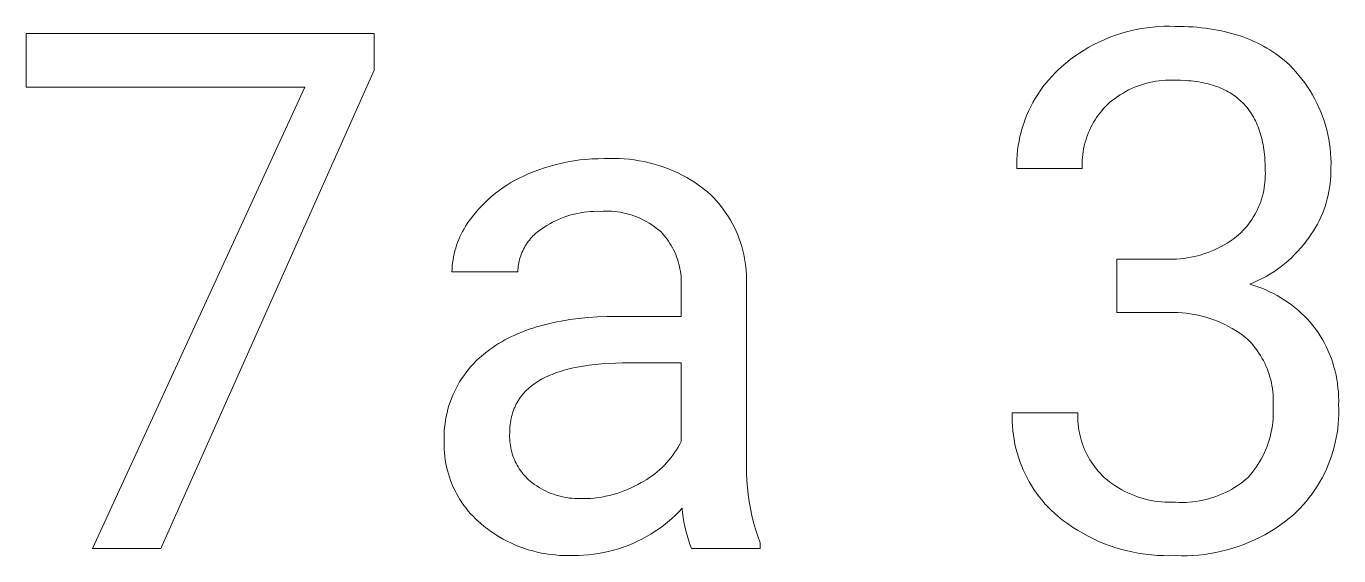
# Model space of a CAD drawing. Header units: millimetres. Extents: x -582 to 3448, y -204 to 2611.
# Drawn here: x 2449.2 to 2546.5, y 113.7 to 152.9 of the extents above; entities that cross this region are included whole.
import ezdxf

# ---------------------------------------------------------------- set-up
doc = ezdxf.new("R2010")
doc.units = ezdxf.units.MM
doc.header["$MEASUREMENT"] = 0
doc.layers.add('Domyślny', color=7, linetype='Continuous', true_color=0x000000)

msp = doc.modelspace()

# ---------------------------------------------------------------- linework, layer by layer
at = {"layer": 'Domyślny', "color": 18, "lineweight": 15, "true_color": 0x000000}
for p, q in [((2531.468, 152.675), (2531.876, 152.752)), ((2531.876, 152.752), (2532.287, 152.815)), ((2532.287, 152.815), (2532.7, 152.864)), ((2532.7, 152.864), (2533.115, 152.898)), ((2533.115, 152.898), (2533.53, 152.918)), ((2533.53, 152.918), (2533.946, 152.923)), ((2533.946, 152.923), (2534.362, 152.914)), ((2534.362, 152.914), (2535.03, 152.903)), ((2535.03, 152.903), (2535.356, 152.89)), ((2535.356, 152.89), (2535.679, 152.87)), ((2535.679, 152.87), (2535.996, 152.845)), ((2535.996, 152.845), (2536.309, 152.815)), ((2536.309, 152.815), (2536.618, 152.779)), ((2536.618, 152.779), (2536.921, 152.738)), ((2449.2, 148.404), (2449.2, 152.39)), ((2449.2, 152.39), (2474.995, 152.39)), ((2474.995, 152.39), (2474.995, 149.665)), ((2528.715, 151.75), (2529.093, 151.922)), ((2529.093, 151.922), (2529.477, 152.082)), ((2529.477, 152.082), (2529.867, 152.228)), ((2529.867, 152.228), (2530.261, 152.36)), ((2530.261, 152.36), (2530.659, 152.479)), ((2530.659, 152.479), (2531.062, 152.584)), ((2531.062, 152.584), (2531.468, 152.675)), ((2536.921, 152.738), (2537.22, 152.691)), ((2537.22, 152.691), (2537.515, 152.638)), ((2537.515, 152.638), (2537.805, 152.58)), ((2537.805, 152.58), (2538.09, 152.516)), ((2538.09, 152.516), (2538.371, 152.447)), ((2538.371, 152.447), (2538.647, 152.372)), ((2538.647, 152.372), (2538.918, 152.291)), ((2538.918, 152.291), (2539.185, 152.205)), ((2539.185, 152.205), (2539.447, 152.113)), ((2539.447, 152.113), (2539.705, 152.015)), ((2539.705, 152.015), (2539.958, 151.912)), ((2539.958, 151.912), (2540.206, 151.804)), ((2540.206, 151.804), (2540.45, 151.689)), ((2526.925, 150.696), (2527.268, 150.931)), ((2527.268, 150.931), (2527.619, 151.155)), ((2527.619, 151.155), (2527.977, 151.365)), ((2527.977, 151.365), (2528.343, 151.564)), ((2528.343, 151.564), (2528.715, 151.75)), ((2540.45, 151.689), (2540.689, 151.569)), ((2540.689, 151.569), (2540.924, 151.443)), ((2540.924, 151.443), (2541.154, 151.312)), ((2541.154, 151.312), (2541.38, 151.175)), ((2541.38, 151.175), (2541.601, 151.032)), ((2541.601, 151.032), (2541.817, 150.884)), ((2541.817, 150.884), (2542.029, 150.73)), ((2525.695, 149.693), (2525.947, 149.922)), ((2525.947, 149.922), (2526.264, 150.191)), ((2526.264, 150.191), (2526.59, 150.449)), ((2526.59, 150.449), (2526.925, 150.696)), ((2542.029, 150.73), (2542.236, 150.57)), ((2542.236, 150.57), (2542.439, 150.404)), ((2542.439, 150.404), (2542.637, 150.233)), ((2542.637, 150.233), (2542.83, 150.056)), ((2542.83, 150.056), (2543.076, 149.805)), ((2474.995, 149.665), (2459.185, 114.221)), ((2524.771, 148.694), (2524.989, 148.956)), ((2524.989, 148.956), (2525.216, 149.21)), ((2525.216, 149.21), (2525.451, 149.455)), ((2525.451, 149.455), (2525.695, 149.693)), ((2533.178, 148.885), (2532.942, 148.852)), ((2533.414, 148.91), (2533.178, 148.885)), ((2533.65, 148.927), (2533.414, 148.91)), ((2533.887, 148.935), (2533.65, 148.927)), ((2534.125, 148.936), (2533.887, 148.935)), ((2534.362, 148.928), (2534.125, 148.936)), ((2534.773, 148.922), (2534.362, 148.928)), ((2535.171, 148.902), (2534.773, 148.922)), ((2535.365, 148.888), (2535.171, 148.902)), ((2535.556, 148.87), (2535.365, 148.888)), ((2535.744, 148.848), (2535.556, 148.87)), ((2543.076, 149.805), (2543.314, 149.546)), ((2543.314, 149.546), (2543.542, 149.279)), ((2543.542, 149.279), (2543.761, 149.005)), ((2543.761, 149.005), (2543.971, 148.724)), ((2469.855, 148.404), (2449.2, 148.404)), ((2454.099, 114.221), (2469.855, 148.404)), ((2524.174, 147.866), (2524.364, 148.149)), ((2524.364, 148.149), (2524.563, 148.425)), ((2524.563, 148.425), (2524.771, 148.694)), ((2530.5, 147.974), (2530.298, 147.85)), ((2530.706, 148.091), (2530.5, 147.974)), ((2530.917, 148.201), (2530.706, 148.091)), ((2531.131, 148.304), (2530.917, 148.201)), ((2531.348, 148.399), (2531.131, 148.304)), ((2531.568, 148.487), (2531.348, 148.399)), ((2531.792, 148.567), (2531.568, 148.487)), ((2532.018, 148.64), (2531.792, 148.567)), ((2532.246, 148.705), (2532.018, 148.64)), ((2532.476, 148.762), (2532.246, 148.705)), ((2532.709, 148.811), (2532.476, 148.762)), ((2532.942, 148.852), (2532.709, 148.811)), ((2535.928, 148.824), (2535.744, 148.848)), ((2536.11, 148.796), (2535.928, 148.824)), ((2536.287, 148.765), (2536.11, 148.796)), ((2536.462, 148.731), (2536.287, 148.765)), ((2536.633, 148.693), (2536.462, 148.731)), ((2536.801, 148.652), (2536.633, 148.693)), ((2536.966, 148.608), (2536.801, 148.652)), ((2537.128, 148.561), (2536.966, 148.608)), ((2537.286, 148.51), (2537.128, 148.561)), ((2537.441, 148.456), (2537.286, 148.51)), ((2537.593, 148.399), (2537.441, 148.456)), ((2537.741, 148.339), (2537.593, 148.399)), ((2537.886, 148.275), (2537.741, 148.339)), ((2538.028, 148.208), (2537.886, 148.275)), ((2538.167, 148.138), (2538.028, 148.208)), ((2538.303, 148.064), (2538.167, 148.138)), ((2538.435, 147.987), (2538.303, 148.064)), ((2538.564, 147.907), (2538.435, 147.987)), ((2538.689, 147.824), (2538.564, 147.907)), ((2543.971, 148.724), (2544.171, 148.435)), ((2544.171, 148.435), (2544.361, 148.14)), ((2544.361, 148.14), (2544.541, 147.838)), ((2523.519, 146.674), (2523.667, 146.98)), ((2523.667, 146.98), (2523.826, 147.281)), ((2523.826, 147.281), (2523.995, 147.577)), ((2523.995, 147.577), (2524.174, 147.866)), ((2529.208, 146.981), (2529.064, 146.826)), ((2529.356, 147.13), (2529.208, 146.981)), ((2529.534, 147.287), (2529.356, 147.13)), ((2529.718, 147.437), (2529.534, 147.287)), ((2529.906, 147.582), (2529.718, 147.437)), ((2530.1, 147.719), (2529.906, 147.582)), ((2530.298, 147.85), (2530.1, 147.719)), ((2538.812, 147.737), (2538.689, 147.824)), ((2538.931, 147.647), (2538.812, 147.737)), ((2539.047, 147.554), (2538.931, 147.647)), ((2539.159, 147.457), (2539.047, 147.554)), ((2539.269, 147.357), (2539.159, 147.457)), ((2539.375, 147.254), (2539.269, 147.357)), ((2539.477, 147.148), (2539.375, 147.254)), ((2539.577, 147.038), (2539.477, 147.148)), ((2539.673, 146.925), (2539.577, 147.038)), ((2539.766, 146.809), (2539.673, 146.925)), ((2544.541, 147.838), (2544.711, 147.531)), ((2544.711, 147.531), (2544.87, 147.218)), ((2544.87, 147.218), (2545.019, 146.9)), ((2523.139, 145.726), (2523.255, 146.046)), ((2523.255, 146.046), (2523.381, 146.362)), ((2523.381, 146.362), (2523.519, 146.674)), ((2528.43, 145.987), (2528.321, 145.807)), ((2528.546, 146.164), (2528.43, 145.987)), ((2528.667, 146.336), (2528.546, 146.164)), ((2528.794, 146.504), (2528.667, 146.336)), ((2528.926, 146.667), (2528.794, 146.504)), ((2529.064, 146.826), (2528.926, 146.667)), ((2539.856, 146.689), (2539.766, 146.809)), ((2539.942, 146.567), (2539.856, 146.689)), ((2540.026, 146.441), (2539.942, 146.567)), ((2540.106, 146.311), (2540.026, 146.441)), ((2540.182, 146.178), (2540.106, 146.311)), ((2540.256, 146.043), (2540.182, 146.178)), ((2540.326, 145.903), (2540.256, 146.043)), ((2545.019, 146.9), (2545.157, 146.577)), ((2545.157, 146.577), (2545.283, 146.249)), ((2545.283, 146.249), (2545.399, 145.918)), ((2522.861, 144.744), (2522.942, 145.074)), ((2522.942, 145.074), (2523.035, 145.402)), ((2523.035, 145.402), (2523.139, 145.726)), ((2527.947, 145.054), (2527.869, 144.858)), ((2528.031, 145.247), (2527.947, 145.054)), ((2528.121, 145.437), (2528.031, 145.247)), ((2528.218, 145.624), (2528.121, 145.437)), ((2528.321, 145.807), (2528.218, 145.624)), ((2540.393, 145.761), (2540.326, 145.903)), ((2540.456, 145.615), (2540.393, 145.761)), ((2540.517, 145.466), (2540.456, 145.615)), ((2540.574, 145.313), (2540.517, 145.466)), ((2540.628, 145.158), (2540.574, 145.313)), ((2540.678, 144.999), (2540.628, 145.158)), ((2540.726, 144.836), (2540.678, 144.999)), ((2545.399, 145.918), (2545.503, 145.583)), ((2545.503, 145.583), (2545.596, 145.244)), ((2545.596, 145.244), (2545.677, 144.902)), ((2522.687, 143.738), (2522.733, 144.075)), ((2522.733, 144.075), (2522.791, 144.411)), ((2522.791, 144.411), (2522.861, 144.744)), ((2527.627, 144.052), (2527.583, 143.846)), ((2527.677, 144.256), (2527.627, 144.052)), ((2527.734, 144.459), (2527.677, 144.256)), ((2527.798, 144.66), (2527.734, 144.459)), ((2527.869, 144.858), (2527.798, 144.66)), ((2540.77, 144.671), (2540.726, 144.836)), ((2540.81, 144.502), (2540.77, 144.671)), ((2540.848, 144.33), (2540.81, 144.502)), ((2540.882, 144.154), (2540.848, 144.33)), ((2540.913, 143.976), (2540.882, 144.154)), ((2545.677, 144.902), (2545.747, 144.558)), ((2545.747, 144.558), (2545.805, 144.212)), ((2545.805, 144.212), (2545.851, 143.864)), ((2490.243, 143.015), (2490.689, 143.062)), ((2490.689, 143.062), (2491.135, 143.093)), ((2491.135, 143.093), (2491.583, 143.111)), ((2491.583, 143.111), (2492.031, 143.113)), ((2492.031, 143.113), (2492.405, 143.13)), ((2492.405, 143.13), (2492.78, 143.133)), ((2492.78, 143.133), (2493.155, 143.124)), ((2493.155, 143.124), (2493.529, 143.103)), ((2493.529, 143.103), (2493.902, 143.069)), ((2493.902, 143.069), (2494.274, 143.022)), ((2494.274, 143.022), (2494.644, 142.963)), ((2522.618, 142.72), (2522.629, 143.06)), ((2522.629, 143.06), (2522.652, 143.399)), ((2522.652, 143.399), (2522.687, 143.738)), ((2527.495, 143.221), (2527.48, 143.011)), ((2527.518, 143.43), (2527.495, 143.221)), ((2527.547, 143.639), (2527.518, 143.43)), ((2527.583, 143.846), (2527.547, 143.639)), ((2540.941, 143.793), (2540.913, 143.976)), ((2540.965, 143.608), (2540.941, 143.793)), ((2540.987, 143.419), (2540.965, 143.608)), ((2541.005, 143.227), (2540.987, 143.419)), ((2541.019, 143.032), (2541.005, 143.227)), ((2541.039, 142.632), (2541.019, 143.032)), ((2545.851, 143.864), (2545.885, 143.514)), ((2545.885, 143.514), (2545.908, 143.164)), ((2545.908, 143.164), (2545.918, 142.813)), ((2486.367, 141.959), (2486.781, 142.132)), ((2486.781, 142.132), (2487.199, 142.291)), ((2487.199, 142.291), (2487.623, 142.437)), ((2487.623, 142.437), (2488.051, 142.568)), ((2488.051, 142.568), (2488.483, 142.686)), ((2488.483, 142.686), (2488.919, 142.79)), ((2488.919, 142.79), (2489.358, 142.879)), ((2489.358, 142.879), (2489.799, 142.954)), ((2489.799, 142.954), (2490.243, 143.015)), ((2494.644, 142.963), (2495.012, 142.891)), ((2495.012, 142.891), (2495.378, 142.807)), ((2495.378, 142.807), (2495.74, 142.711)), ((2495.74, 142.711), (2496.099, 142.603)), ((2496.099, 142.603), (2496.454, 142.483)), ((2496.454, 142.483), (2496.805, 142.351)), ((2496.805, 142.351), (2497.151, 142.207)), ((2497.151, 142.207), (2497.492, 142.052)), ((2497.492, 142.052), (2497.828, 141.885)), ((2522.619, 142.379), (2522.618, 142.72)), ((2527.477, 142.379), (2522.619, 142.379)), ((2527.472, 142.8), (2527.471, 142.59)), ((2527.471, 142.59), (2527.477, 142.379)), ((2527.48, 143.011), (2527.472, 142.8)), ((2541.045, 142.218), (2541.039, 142.632)), ((2541.051, 142.007), (2541.045, 142.218)), ((2545.904, 142.111), (2545.896, 141.824)), ((2545.917, 142.462), (2545.904, 142.111)), ((2545.918, 142.813), (2545.917, 142.462)), ((2484.546, 140.965), (2484.834, 141.156)), ((2484.834, 141.156), (2485.13, 141.338)), ((2485.13, 141.338), (2485.431, 141.509)), ((2485.431, 141.509), (2485.738, 141.67)), ((2485.738, 141.67), (2486.05, 141.82)), ((2486.05, 141.82), (2486.367, 141.959)), ((2497.828, 141.885), (2498.157, 141.707)), ((2498.157, 141.707), (2498.481, 141.518)), ((2498.481, 141.518), (2498.798, 141.319)), ((2498.798, 141.319), (2499.109, 141.108)), ((2499.109, 141.108), (2499.412, 140.888)), ((2540.968, 140.953), (2540.999, 141.162)), ((2540.999, 141.162), (2541.023, 141.372)), ((2541.023, 141.372), (2541.04, 141.583)), ((2541.04, 141.583), (2541.049, 141.795)), ((2541.049, 141.795), (2541.051, 142.007)), ((2545.85, 141.252), (2545.812, 140.968)), ((2545.878, 141.538), (2545.85, 141.252)), ((2545.896, 141.824), (2545.878, 141.538)), ((2483.209, 139.866), (2483.461, 140.104)), ((2483.461, 140.104), (2483.721, 140.333)), ((2483.721, 140.333), (2483.988, 140.553)), ((2483.988, 140.553), (2484.263, 140.764)), ((2484.263, 140.764), (2484.546, 140.965)), ((2499.412, 140.888), (2499.707, 140.657)), ((2499.707, 140.657), (2499.928, 140.45)), ((2499.928, 140.45), (2500.142, 140.235)), ((2500.142, 140.235), (2500.348, 140.013)), ((2540.704, 139.929), (2540.771, 140.13)), ((2540.771, 140.13), (2540.831, 140.333)), ((2540.831, 140.333), (2540.884, 140.538)), ((2540.884, 140.538), (2540.929, 140.744)), ((2540.929, 140.744), (2540.968, 140.953)), ((2545.641, 140.125), (2545.564, 139.849)), ((2545.708, 140.404), (2545.641, 140.125)), ((2545.765, 140.685), (2545.708, 140.404)), ((2545.812, 140.968), (2545.765, 140.685)), ((2482.504, 139.102), (2482.731, 139.365)), ((2482.731, 139.365), (2482.965, 139.619)), ((2482.965, 139.619), (2483.209, 139.866)), ((2490.532, 139.143), (2490.291, 139.105)), ((2490.774, 139.173), (2490.532, 139.143)), ((2491.017, 139.194), (2490.774, 139.173)), ((2491.261, 139.207), (2491.017, 139.194)), ((2491.505, 139.212), (2491.261, 139.207)), ((2491.749, 139.208), (2491.505, 139.212)), ((2491.96, 139.22), (2491.749, 139.208)), ((2492.171, 139.224), (2491.96, 139.22)), ((2492.382, 139.222), (2492.171, 139.224)), ((2492.592, 139.212), (2492.382, 139.222)), ((2492.803, 139.194), (2492.592, 139.212)), ((2493.012, 139.17), (2492.803, 139.194)), ((2493.221, 139.138), (2493.012, 139.17)), ((2493.429, 139.099), (2493.221, 139.138)), ((2500.348, 140.013), (2500.546, 139.784)), ((2500.546, 139.784), (2500.736, 139.548)), ((2500.736, 139.548), (2500.918, 139.306)), ((2500.918, 139.306), (2501.092, 139.058)), ((2540.266, 138.967), (2540.367, 139.153)), ((2540.367, 139.153), (2540.461, 139.342)), ((2540.461, 139.342), (2540.549, 139.535)), ((2540.549, 139.535), (2540.63, 139.731)), ((2540.63, 139.731), (2540.704, 139.929)), ((2545.382, 139.305), (2545.277, 139.038)), ((2545.478, 139.575), (2545.382, 139.305)), ((2545.564, 139.849), (2545.478, 139.575)), ((2481.766, 138.108), (2481.887, 138.295)), ((2481.887, 138.295), (2482.015, 138.479)), ((2482.015, 138.479), (2482.148, 138.658)), ((2482.148, 138.658), (2482.287, 138.832)), ((2482.287, 138.832), (2482.504, 139.102)), ((2487.794, 138.162), (2487.589, 138.031)), ((2488.005, 138.286), (2487.794, 138.162)), ((2488.219, 138.402), (2488.005, 138.286)), ((2488.437, 138.511), (2488.219, 138.402)), ((2488.659, 138.613), (2488.437, 138.511)), ((2488.884, 138.707), (2488.659, 138.613)), ((2489.113, 138.793), (2488.884, 138.707)), ((2489.344, 138.872), (2489.113, 138.793)), ((2489.577, 138.942), (2489.344, 138.872)), ((2489.813, 139.005), (2489.577, 138.942)), ((2490.051, 139.059), (2489.813, 139.005)), ((2490.291, 139.105), (2490.051, 139.059)), ((2493.634, 139.053), (2493.429, 139.099)), ((2493.839, 139), (2493.634, 139.053)), ((2494.041, 138.94), (2493.839, 139)), ((2494.241, 138.873), (2494.041, 138.94)), ((2494.439, 138.799), (2494.241, 138.873)), ((2494.634, 138.718), (2494.439, 138.799)), ((2494.826, 138.631), (2494.634, 138.718)), ((2495.015, 138.537), (2494.826, 138.631)), ((2495.2, 138.436), (2495.015, 138.537)), ((2495.382, 138.329), (2495.2, 138.436)), ((2495.561, 138.216), (2495.382, 138.329)), ((2495.735, 138.097), (2495.561, 138.216)), ((2501.092, 139.058), (2501.257, 138.804)), ((2501.257, 138.804), (2501.413, 138.545)), ((2501.413, 138.545), (2501.56, 138.28)), ((2501.56, 138.28), (2501.698, 138.01)), ((2539.668, 138.095), (2539.799, 138.261)), ((2539.799, 138.261), (2539.925, 138.431)), ((2539.925, 138.431), (2540.045, 138.606)), ((2540.045, 138.606), (2540.158, 138.784)), ((2540.158, 138.784), (2540.266, 138.967)), ((2544.908, 138.261), (2544.767, 138.011)), ((2545.04, 138.515), (2544.908, 138.261)), ((2545.163, 138.774), (2545.04, 138.515)), ((2545.277, 139.038), (2545.163, 138.774)), ((2481.257, 137.116), (2481.346, 137.321)), ((2481.346, 137.321), (2481.441, 137.523)), ((2481.441, 137.523), (2481.543, 137.721)), ((2481.543, 137.721), (2481.651, 137.917)), ((2481.651, 137.917), (2481.766, 138.108)), ((2486.582, 137.186), (2486.496, 137.083)), ((2486.671, 137.286), (2486.582, 137.186)), ((2486.764, 137.383), (2486.671, 137.286)), ((2486.861, 137.477), (2486.764, 137.383)), ((2486.96, 137.567), (2486.861, 137.477)), ((2487.063, 137.654), (2486.96, 137.567)), ((2487.168, 137.737), (2487.063, 137.654)), ((2487.276, 137.817), (2487.168, 137.737)), ((2487.387, 137.893), (2487.276, 137.817)), ((2487.589, 138.031), (2487.387, 137.893)), ((2495.905, 137.972), (2495.735, 138.097)), ((2496.07, 137.841), (2495.905, 137.972)), ((2496.231, 137.705), (2496.07, 137.841)), ((2496.358, 137.569), (2496.231, 137.705)), ((2496.48, 137.429), (2496.358, 137.569)), ((2496.597, 137.285), (2496.48, 137.429)), ((2496.708, 137.138), (2496.597, 137.285)), ((2501.698, 138.01), (2501.826, 137.736)), ((2501.826, 137.736), (2501.945, 137.457)), ((2501.945, 137.457), (2502.055, 137.175)), ((2538.666, 137.157), (2538.879, 137.315)), ((2538.879, 137.315), (2539.086, 137.481)), ((2539.086, 137.481), (2539.239, 137.627)), ((2539.239, 137.627), (2539.388, 137.778)), ((2539.388, 137.778), (2539.53, 137.934)), ((2539.53, 137.934), (2539.668, 138.095)), ((2544.293, 137.293), (2544.097, 137.021)), ((2544.459, 137.527), (2544.293, 137.293)), ((2544.617, 137.766), (2544.459, 137.527)), ((2544.767, 138.011), (2544.617, 137.766)), ((2480.921, 136.053), (2480.974, 136.27)), ((2480.974, 136.27), (2481.034, 136.485)), ((2481.034, 136.485), (2481.102, 136.697)), ((2481.102, 136.697), (2481.176, 136.908)), ((2481.176, 136.908), (2481.257, 137.116)), ((2486.001, 136.286), (2485.947, 136.163)), ((2486.06, 136.406), (2486.001, 136.286)), ((2486.122, 136.525), (2486.06, 136.406)), ((2486.189, 136.642), (2486.122, 136.525)), ((2486.26, 136.756), (2486.189, 136.642)), ((2486.335, 136.868), (2486.26, 136.756)), ((2486.414, 136.977), (2486.335, 136.868)), ((2486.496, 137.083), (2486.414, 136.977)), ((2496.815, 136.986), (2496.708, 137.138)), ((2496.917, 136.831), (2496.815, 136.986)), ((2497.013, 136.672), (2496.917, 136.831)), ((2497.104, 136.511), (2497.013, 136.672)), ((2497.189, 136.346), (2497.104, 136.511)), ((2497.269, 136.178), (2497.189, 136.346)), ((2502.055, 137.175), (2502.154, 136.889)), ((2502.154, 136.889), (2502.244, 136.6)), ((2502.244, 136.6), (2502.324, 136.307)), ((2502.324, 136.307), (2502.393, 136.013)), ((2536.8, 136.161), (2537.047, 136.257)), ((2537.047, 136.257), (2537.291, 136.362)), ((2537.291, 136.362), (2537.53, 136.475)), ((2537.53, 136.475), (2537.766, 136.596)), ((2537.766, 136.596), (2537.998, 136.725)), ((2537.998, 136.725), (2538.226, 136.861)), ((2538.226, 136.861), (2538.448, 137.005)), ((2538.448, 137.005), (2538.666, 137.157)), ((2543.454, 136.249), (2543.222, 136.006)), ((2543.677, 136.499), (2543.454, 136.249)), ((2543.892, 136.756), (2543.677, 136.499)), ((2544.097, 137.021), (2543.892, 136.756)), ((2480.782, 135.171), (2480.806, 135.393)), ((2480.806, 135.393), (2480.837, 135.614)), ((2480.837, 135.614), (2480.875, 135.834)), ((2480.875, 135.834), (2480.921, 136.053)), ((2485.689, 135.26), (2485.671, 135.127)), ((2485.713, 135.393), (2485.689, 135.26)), ((2485.74, 135.524), (2485.713, 135.393)), ((2485.773, 135.655), (2485.74, 135.524)), ((2485.81, 135.784), (2485.773, 135.655)), ((2485.851, 135.912), (2485.81, 135.784)), ((2485.897, 136.038), (2485.851, 135.912)), ((2485.947, 136.163), (2485.897, 136.038)), ((2497.342, 136.008), (2497.269, 136.178)), ((2497.41, 135.836), (2497.342, 136.008)), ((2497.472, 135.661), (2497.41, 135.836)), ((2497.528, 135.484), (2497.472, 135.661)), ((2497.578, 135.306), (2497.528, 135.484)), ((2497.622, 135.125), (2497.578, 135.306)), ((2502.393, 136.013), (2502.453, 135.716)), ((2502.453, 135.716), (2502.502, 135.417)), ((2502.502, 135.417), (2502.541, 135.116)), ((2530.041, 135.669), (2533.678, 135.669)), ((2530.041, 131.71), (2530.041, 135.669)), ((2533.678, 135.669), (2533.943, 135.662)), ((2533.943, 135.662), (2534.208, 135.663)), ((2534.208, 135.663), (2534.473, 135.674)), ((2534.473, 135.674), (2534.737, 135.693)), ((2534.737, 135.693), (2535.001, 135.721)), ((2535.001, 135.721), (2535.264, 135.758)), ((2535.264, 135.758), (2535.525, 135.803)), ((2535.525, 135.803), (2535.784, 135.858)), ((2535.784, 135.858), (2536.042, 135.921)), ((2536.042, 135.921), (2536.297, 135.992)), ((2536.297, 135.992), (2536.55, 136.072)), ((2536.55, 136.072), (2536.8, 136.161)), ((2542.479, 135.329), (2542.217, 135.121)), ((2542.735, 135.547), (2542.479, 135.329)), ((2542.982, 135.772), (2542.735, 135.547)), ((2543.222, 136.006), (2542.982, 135.772)), ((2480.758, 134.725), (2480.766, 134.949)), ((2485.643, 134.725), (2480.758, 134.725)), ((2480.766, 134.949), (2480.782, 135.171)), ((2485.647, 134.86), (2485.643, 134.725)), ((2485.657, 134.994), (2485.647, 134.86)), ((2485.671, 135.127), (2485.657, 134.994)), ((2497.66, 134.944), (2497.622, 135.125)), ((2497.691, 134.761), (2497.66, 134.944)), ((2497.717, 134.577), (2497.691, 134.761)), ((2497.735, 134.393), (2497.717, 134.577)), ((2497.748, 134.208), (2497.735, 134.393)), ((2502.541, 135.116), (2502.57, 134.815)), ((2502.57, 134.815), (2502.588, 134.512)), ((2502.588, 134.512), (2502.595, 134.21)), ((2541.099, 134.382), (2540.805, 134.222)), ((2541.388, 134.552), (2541.099, 134.382)), ((2541.671, 134.733), (2541.388, 134.552)), ((2541.947, 134.922), (2541.671, 134.733)), ((2542.217, 135.121), (2541.947, 134.922)), ((2497.754, 134.023), (2497.748, 134.208)), ((2497.748, 133.652), (2497.754, 133.837)), ((2497.748, 131.424), (2497.748, 133.652)), ((2497.754, 133.837), (2497.754, 134.023)), ((2502.595, 134.21), (2502.593, 133.907)), ((2502.593, 133.907), (2502.593, 120.862)), ((2540.201, 133.932), (2539.891, 133.803)), ((2539.891, 133.803), (2540.194, 133.714)), ((2540.194, 133.714), (2540.493, 133.614)), ((2540.505, 134.072), (2540.201, 133.932)), ((2540.493, 133.614), (2540.789, 133.503)), ((2540.805, 134.222), (2540.505, 134.072)), ((2540.789, 133.503), (2541.081, 133.383)), ((2541.081, 133.383), (2541.369, 133.253)), ((2541.369, 133.253), (2541.652, 133.113)), ((2541.652, 133.113), (2541.931, 132.964)), ((2541.931, 132.964), (2542.204, 132.806)), ((2542.204, 132.806), (2542.471, 132.638)), ((2542.471, 132.638), (2542.733, 132.461)), ((2542.733, 132.461), (2542.988, 132.275)), ((2490.838, 131.338), (2491.546, 131.386)), ((2491.546, 131.386), (2492.274, 131.414)), ((2492.274, 131.414), (2493.024, 131.424)), ((2493.024, 131.424), (2497.748, 131.424)), ((2533.678, 131.71), (2530.041, 131.71)), ((2533.978, 131.72), (2533.678, 131.71)), ((2534.279, 131.721), (2533.978, 131.72)), ((2534.579, 131.711), (2534.279, 131.721)), ((2534.879, 131.691), (2534.579, 131.711)), ((2535.179, 131.662), (2534.879, 131.691)), ((2535.477, 131.622), (2535.179, 131.662)), ((2535.773, 131.572), (2535.477, 131.622)), ((2536.068, 131.512), (2535.773, 131.572)), ((2536.361, 131.442), (2536.068, 131.512)), ((2536.651, 131.362), (2536.361, 131.442)), ((2536.938, 131.273), (2536.651, 131.362)), ((2542.988, 132.275), (2543.237, 132.081)), ((2543.237, 132.081), (2543.479, 131.879)), ((2543.479, 131.879), (2543.715, 131.668)), ((2543.715, 131.668), (2543.943, 131.45)), ((2543.943, 131.45), (2544.163, 131.223)), ((2486.2, 130.366), (2486.472, 130.465)), ((2486.472, 130.465), (2486.75, 130.558)), ((2486.75, 130.558), (2487.032, 130.647)), ((2487.032, 130.647), (2487.32, 130.731)), ((2487.32, 130.731), (2487.614, 130.81)), ((2487.614, 130.81), (2487.912, 130.884)), ((2487.912, 130.884), (2488.216, 130.954)), ((2488.216, 130.954), (2488.526, 131.019)), ((2488.526, 131.019), (2488.84, 131.079)), ((2488.84, 131.079), (2489.485, 131.184)), ((2489.485, 131.184), (2490.151, 131.27)), ((2490.151, 131.27), (2490.838, 131.338)), ((2537.222, 131.174), (2536.938, 131.273)), ((2537.502, 131.065), (2537.222, 131.174)), ((2537.779, 130.947), (2537.502, 131.065)), ((2538.051, 130.82), (2537.779, 130.947)), ((2538.319, 130.684), (2538.051, 130.82)), ((2538.583, 130.538), (2538.319, 130.684)), ((2538.841, 130.384), (2538.583, 130.538)), ((2539.094, 130.222), (2538.841, 130.384)), ((2544.163, 131.223), (2544.376, 130.99)), ((2544.376, 130.99), (2544.58, 130.749)), ((2544.58, 130.749), (2544.776, 130.502)), ((2544.776, 130.502), (2544.955, 130.242)), ((2483.993, 129.265), (2484.217, 129.407)), ((2484.217, 129.407), (2484.446, 129.544)), ((2484.446, 129.544), (2484.681, 129.676)), ((2484.681, 129.676), (2484.921, 129.803)), ((2484.921, 129.803), (2485.166, 129.925)), ((2485.166, 129.925), (2485.416, 130.042)), ((2485.416, 130.042), (2485.672, 130.155)), ((2485.672, 130.155), (2485.934, 130.263)), ((2485.934, 130.263), (2486.2, 130.366)), ((2539.341, 130.051), (2539.094, 130.222)), ((2539.583, 129.871), (2539.341, 130.051)), ((2539.74, 129.72), (2539.583, 129.871)), ((2539.893, 129.564), (2539.74, 129.72)), ((2540.04, 129.403), (2539.893, 129.564)), ((2540.182, 129.236), (2540.04, 129.403)), ((2544.955, 130.242), (2545.125, 129.976)), ((2545.125, 129.976), (2545.286, 129.705)), ((2545.286, 129.705), (2545.437, 129.428)), ((2545.437, 129.428), (2545.578, 129.146)), ((2482.708, 128.273), (2482.913, 128.458)), ((2482.913, 128.458), (2483.123, 128.635)), ((2483.123, 128.635), (2483.34, 128.806)), ((2483.34, 128.806), (2483.562, 128.968)), ((2483.562, 128.968), (2483.775, 129.119)), ((2483.775, 129.119), (2483.993, 129.265)), ((2540.317, 129.065), (2540.182, 129.236)), ((2540.447, 128.89), (2540.317, 129.065)), ((2540.571, 128.71), (2540.447, 128.89)), ((2540.688, 128.526), (2540.571, 128.71)), ((2540.8, 128.338), (2540.688, 128.526)), ((2545.578, 129.146), (2545.71, 128.859)), ((2545.71, 128.859), (2545.832, 128.568)), ((2545.832, 128.568), (2545.944, 128.273)), ((2481.788, 127.251), (2481.958, 127.468)), ((2481.958, 127.468), (2482.135, 127.679)), ((2482.135, 127.679), (2482.319, 127.884)), ((2482.319, 127.884), (2482.511, 128.082)), ((2482.511, 128.082), (2482.708, 128.273)), ((2489.249, 127.48), (2489.059, 127.428)), ((2489.64, 127.577), (2489.249, 127.48)), ((2490.049, 127.663), (2489.64, 127.577)), ((2490.476, 127.739), (2490.049, 127.663)), ((2490.92, 127.806), (2490.476, 127.739)), ((2491.381, 127.861), (2490.92, 127.806)), ((2491.86, 127.907), (2491.381, 127.861)), ((2492.356, 127.943), (2491.86, 127.907)), ((2492.87, 127.968), (2492.356, 127.943)), ((2493.401, 127.983), (2492.87, 127.968)), ((2493.95, 127.988), (2493.401, 127.983)), ((2497.748, 127.988), (2493.95, 127.988)), ((2497.748, 122.164), (2497.748, 127.988)), ((2540.904, 128.146), (2540.8, 128.338)), ((2541.002, 127.951), (2540.904, 128.146)), ((2541.094, 127.753), (2541.002, 127.951)), ((2541.178, 127.552), (2541.094, 127.753)), ((2541.256, 127.348), (2541.178, 127.552)), ((2545.944, 128.273), (2546.045, 127.975)), ((2546.045, 127.975), (2546.137, 127.673)), ((2546.137, 127.673), (2546.218, 127.368)), ((2481.187, 126.329), (2481.325, 126.568)), ((2481.325, 126.568), (2481.472, 126.801)), ((2481.472, 126.801), (2481.626, 127.029)), ((2481.626, 127.029), (2481.788, 127.251)), ((2486.995, 126.518), (2486.867, 126.431)), ((2487.128, 126.604), (2486.995, 126.518)), ((2487.265, 126.687), (2487.128, 126.604)), ((2487.406, 126.767), (2487.265, 126.687)), ((2487.552, 126.844), (2487.406, 126.767)), ((2487.702, 126.919), (2487.552, 126.844)), ((2487.856, 126.992), (2487.702, 126.919)), ((2488.015, 127.062), (2487.856, 126.992)), ((2488.178, 127.129), (2488.015, 127.062)), ((2488.346, 127.194), (2488.178, 127.129)), ((2488.518, 127.257), (2488.346, 127.194)), ((2488.694, 127.316), (2488.518, 127.257)), ((2488.874, 127.373), (2488.694, 127.316)), ((2489.059, 127.428), (2488.874, 127.373)), ((2541.327, 127.141), (2541.256, 127.348)), ((2541.39, 126.932), (2541.327, 127.141)), ((2541.446, 126.721), (2541.39, 126.932)), ((2541.496, 126.508), (2541.446, 126.721)), ((2541.537, 126.294), (2541.496, 126.508)), ((2546.218, 127.368), (2546.288, 127.06)), ((2546.288, 127.06), (2546.348, 126.75)), ((2546.348, 126.75), (2546.397, 126.439)), ((2480.718, 125.334), (2480.822, 125.588)), ((2480.822, 125.588), (2480.935, 125.84)), ((2480.935, 125.84), (2481.057, 126.087)), ((2481.057, 126.087), (2481.187, 126.329)), ((2485.908, 125.525), (2485.865, 125.468)), ((2485.952, 125.58), (2485.908, 125.525)), ((2485.997, 125.636), (2485.952, 125.58)), ((2486.091, 125.744), (2485.997, 125.636)), ((2486.188, 125.85), (2486.091, 125.744)), ((2486.291, 125.953), (2486.188, 125.85)), ((2486.397, 126.054), (2486.291, 125.953)), ((2486.508, 126.152), (2486.397, 126.054)), ((2486.623, 126.247), (2486.508, 126.152)), ((2486.743, 126.34), (2486.623, 126.247)), ((2486.867, 126.431), (2486.743, 126.34)), ((2541.572, 126.078), (2541.537, 126.294)), ((2541.599, 125.862), (2541.572, 126.078)), ((2541.618, 125.644), (2541.599, 125.862)), ((2541.631, 125.426), (2541.618, 125.644)), ((2546.397, 126.439), (2546.435, 126.126)), ((2546.435, 126.126), (2546.463, 125.811)), ((2546.463, 125.811), (2546.48, 125.496)), ((2480.39, 124.283), (2480.459, 124.55)), ((2480.459, 124.55), (2480.536, 124.814)), ((2480.536, 124.814), (2480.623, 125.075)), ((2480.623, 125.075), (2480.718, 125.334)), ((2485.352, 124.545), (2485.302, 124.411)), ((2485.378, 124.611), (2485.352, 124.545)), ((2485.406, 124.677), (2485.378, 124.611)), ((2485.435, 124.741), (2485.406, 124.677)), ((2485.465, 124.805), (2485.435, 124.741)), ((2485.496, 124.869), (2485.465, 124.805)), ((2485.528, 124.932), (2485.496, 124.869)), ((2485.561, 124.994), (2485.528, 124.932)), ((2485.595, 125.055), (2485.561, 124.994)), ((2485.63, 125.116), (2485.595, 125.055)), ((2485.667, 125.177), (2485.63, 125.116)), ((2485.704, 125.236), (2485.667, 125.177)), ((2485.743, 125.295), (2485.704, 125.236)), ((2485.782, 125.354), (2485.743, 125.295)), ((2485.823, 125.411), (2485.782, 125.354)), ((2485.865, 125.468), (2485.823, 125.411)), ((2541.623, 124.771), (2541.633, 124.99)), ((2541.634, 124.532), (2541.623, 124.771)), ((2541.635, 125.208), (2541.631, 125.426)), ((2541.633, 124.99), (2541.635, 125.208)), ((2546.48, 125.496), (2546.486, 125.181)), ((2546.486, 125.181), (2546.481, 124.865)), ((2546.481, 124.865), (2546.492, 124.516)), ((2480.241, 123.471), (2480.281, 123.743)), ((2480.281, 123.743), (2480.331, 124.014)), ((2480.331, 124.014), (2480.39, 124.283)), ((2485.117, 123.703), (2485.093, 123.553)), ((2485.145, 123.85), (2485.117, 123.703)), ((2485.178, 123.994), (2485.145, 123.85)), ((2485.215, 124.136), (2485.178, 123.994)), ((2485.256, 124.275), (2485.215, 124.136)), ((2485.302, 124.411), (2485.256, 124.275)), ((2522.278, 123.955), (2522.283, 124.288)), ((2522.284, 123.621), (2522.278, 123.955)), ((2522.283, 124.288), (2527.155, 124.288)), ((2522.301, 123.288), (2522.284, 123.621)), ((2527.155, 124.288), (2527.149, 124.073)), ((2527.149, 124.073), (2527.151, 123.859)), ((2527.151, 123.859), (2527.16, 123.644)), ((2527.16, 123.644), (2527.177, 123.43)), ((2541.571, 123.339), (2541.6, 123.576)), ((2541.6, 123.576), (2541.62, 123.815)), ((2541.62, 123.815), (2541.633, 124.054)), ((2541.633, 124.054), (2541.637, 124.293)), ((2541.637, 124.293), (2541.634, 124.532)), ((2546.478, 123.816), (2546.453, 123.467)), ((2546.491, 124.166), (2546.478, 123.816)), ((2546.492, 124.516), (2546.491, 124.166)), ((2480.174, 122.372), (2480.176, 122.647)), ((2480.176, 122.647), (2480.188, 122.922)), ((2480.188, 122.922), (2480.21, 123.197)), ((2480.21, 123.197), (2480.241, 123.471)), ((2485.039, 122.768), (2485.034, 122.614)), ((2485.034, 122.614), (2485.034, 122.46)), ((2485.041, 122.93), (2485.039, 122.768)), ((2485.047, 123.09), (2485.041, 122.93)), ((2485.058, 123.247), (2485.047, 123.09)), ((2485.073, 123.401), (2485.058, 123.247)), ((2485.093, 123.553), (2485.073, 123.401)), ((2522.33, 122.955), (2522.301, 123.288)), ((2522.37, 122.624), (2522.33, 122.955)), ((2522.422, 122.294), (2522.37, 122.624)), ((2527.177, 123.43), (2527.201, 123.216)), ((2527.201, 123.216), (2527.232, 123.004)), ((2527.232, 123.004), (2527.271, 122.792)), ((2527.271, 122.792), (2527.317, 122.582)), ((2541.378, 122.402), (2541.438, 122.634)), ((2541.438, 122.634), (2541.49, 122.867)), ((2541.49, 122.867), (2541.535, 123.102)), ((2541.535, 123.102), (2541.571, 123.339)), ((2546.369, 122.772), (2546.309, 122.427)), ((2546.417, 123.119), (2546.369, 122.772)), ((2546.453, 123.467), (2546.417, 123.119)), ((2480.18, 122.097), (2480.174, 122.372)), ((2480.179, 121.834), (2480.18, 122.097)), ((2480.187, 121.571), (2480.179, 121.834)), ((2485.034, 122.46), (2485.04, 122.306)), ((2485.04, 122.306), (2485.051, 122.153)), ((2485.051, 122.153), (2485.068, 122)), ((2485.068, 122), (2485.09, 121.847)), ((2485.09, 121.847), (2485.117, 121.696)), ((2485.117, 121.696), (2485.149, 121.545)), ((2497.393, 121.536), (2497.518, 121.741)), ((2497.518, 121.741), (2497.637, 121.951)), ((2497.637, 121.951), (2497.748, 122.164)), ((2522.485, 121.966), (2522.422, 122.294)), ((2522.559, 121.641), (2522.485, 121.966)), ((2522.645, 121.318), (2522.559, 121.641)), ((2527.317, 122.582), (2527.37, 122.374)), ((2527.37, 122.374), (2527.431, 122.168)), ((2527.431, 122.168), (2527.498, 121.964)), ((2527.498, 121.964), (2527.573, 121.762)), ((2527.573, 121.762), (2527.654, 121.564)), ((2541.061, 121.499), (2541.151, 121.721)), ((2541.151, 121.721), (2541.235, 121.945)), ((2541.235, 121.945), (2541.31, 122.172)), ((2541.31, 122.172), (2541.378, 122.402)), ((2546.155, 121.745), (2546.061, 121.408)), ((2546.238, 122.085), (2546.155, 121.745)), ((2546.309, 122.427), (2546.238, 122.085)), ((2480.203, 121.309), (2480.187, 121.571)), ((2480.229, 121.048), (2480.203, 121.309)), ((2480.264, 120.787), (2480.229, 121.048)), ((2480.307, 120.528), (2480.264, 120.787)), ((2485.149, 121.545), (2485.187, 121.396)), ((2485.187, 121.396), (2485.229, 121.248)), ((2485.229, 121.248), (2485.277, 121.102)), ((2485.277, 121.102), (2485.33, 120.958)), ((2485.33, 120.958), (2485.388, 120.815)), ((2485.388, 120.815), (2485.451, 120.675)), ((2485.451, 120.675), (2485.518, 120.536)), ((2496.666, 120.58), (2496.824, 120.761)), ((2496.824, 120.761), (2496.976, 120.948)), ((2496.976, 120.948), (2497.122, 121.139)), ((2497.122, 121.139), (2497.261, 121.335)), ((2497.261, 121.335), (2497.393, 121.536)), ((2502.593, 120.862), (2502.582, 120.334)), ((2522.742, 120.999), (2522.645, 121.318)), ((2522.849, 120.683), (2522.742, 120.999)), ((2522.968, 120.371), (2522.849, 120.683)), ((2527.654, 121.564), (2527.742, 121.368)), ((2527.742, 121.368), (2527.837, 121.175)), ((2527.837, 121.175), (2527.939, 120.986)), ((2527.939, 120.986), (2528.047, 120.8)), ((2528.047, 120.8), (2528.161, 120.618)), ((2540.5, 120.444), (2540.626, 120.647)), ((2540.626, 120.647), (2540.745, 120.855)), ((2540.745, 120.855), (2540.858, 121.066)), ((2540.858, 121.066), (2540.963, 121.281)), ((2540.963, 121.281), (2541.061, 121.499)), ((2545.839, 120.744), (2545.711, 120.418)), ((2545.955, 121.074), (2545.839, 120.744)), ((2546.061, 121.408), (2545.955, 121.074)), ((2480.359, 120.271), (2480.307, 120.528)), ((2480.42, 120.015), (2480.359, 120.271)), ((2480.49, 119.762), (2480.42, 120.015)), ((2480.569, 119.511), (2480.49, 119.762)), ((2485.518, 120.536), (2485.591, 120.401)), ((2485.591, 120.401), (2485.668, 120.267)), ((2485.668, 120.267), (2485.75, 120.137)), ((2485.75, 120.137), (2485.836, 120.009)), ((2485.836, 120.009), (2485.926, 119.885)), ((2485.926, 119.885), (2486.021, 119.764)), ((2486.021, 119.764), (2486.12, 119.646)), ((2495.595, 119.617), (2495.787, 119.762)), ((2495.787, 119.762), (2495.973, 119.913)), ((2495.973, 119.913), (2496.155, 120.071)), ((2496.155, 120.071), (2496.331, 120.235)), ((2496.331, 120.235), (2496.501, 120.405)), ((2496.501, 120.405), (2496.666, 120.58)), ((2502.582, 120.334), (2502.589, 119.806)), ((2502.589, 119.806), (2502.613, 119.279)), ((2523.097, 120.063), (2522.968, 120.371)), ((2523.237, 119.76), (2523.097, 120.063)), ((2523.387, 119.462), (2523.237, 119.76)), ((2528.161, 120.618), (2528.282, 120.44)), ((2528.282, 120.44), (2528.409, 120.267)), ((2528.409, 120.267), (2528.541, 120.098)), ((2528.541, 120.098), (2528.68, 119.933)), ((2528.68, 119.933), (2528.824, 119.774)), ((2528.824, 119.774), (2528.973, 119.619)), ((2539.77, 119.497), (2539.929, 119.676)), ((2539.929, 119.676), (2540.081, 119.861)), ((2540.081, 119.861), (2540.227, 120.051)), ((2540.227, 120.051), (2540.367, 120.245)), ((2540.367, 120.245), (2540.5, 120.444)), ((2545.423, 119.781), (2545.263, 119.469)), ((2545.572, 120.097), (2545.423, 119.781)), ((2545.711, 120.418), (2545.572, 120.097)), ((2480.655, 119.263), (2480.569, 119.511)), ((2480.751, 119.019), (2480.655, 119.263)), ((2480.854, 118.777), (2480.751, 119.019)), ((2480.966, 118.539), (2480.854, 118.777)), ((2486.12, 119.646), (2486.223, 119.532)), ((2486.223, 119.532), (2486.33, 119.421)), ((2486.33, 119.421), (2486.441, 119.314)), ((2486.441, 119.314), (2486.555, 119.211)), ((2486.555, 119.211), (2486.713, 119.088)), ((2486.713, 119.088), (2486.875, 118.97)), ((2486.875, 118.97), (2487.04, 118.858)), ((2487.04, 118.858), (2487.21, 118.751)), ((2487.21, 118.751), (2487.383, 118.65)), ((2493.771, 118.593), (2494.03, 118.708)), ((2494.03, 118.708), (2494.285, 118.831)), ((2494.285, 118.831), (2494.536, 118.963)), ((2494.536, 118.963), (2494.782, 119.104)), ((2494.782, 119.104), (2494.992, 119.222)), ((2494.992, 119.222), (2495.197, 119.346)), ((2495.197, 119.346), (2495.398, 119.478)), ((2495.398, 119.478), (2495.595, 119.617)), ((2502.613, 119.279), (2502.655, 118.753)), ((2502.655, 118.753), (2502.713, 118.228)), ((2523.548, 119.17), (2523.387, 119.462)), ((2523.718, 118.883), (2523.548, 119.17)), ((2523.898, 118.602), (2523.718, 118.883)), ((2528.973, 119.619), (2529.128, 119.47)), ((2529.128, 119.47), (2529.327, 119.304)), ((2529.327, 119.304), (2529.531, 119.144)), ((2529.531, 119.144), (2529.741, 118.992)), ((2529.741, 118.992), (2529.956, 118.847)), ((2529.956, 118.847), (2530.175, 118.71)), ((2530.175, 118.71), (2530.4, 118.58)), ((2538.537, 118.607), (2538.755, 118.737)), ((2538.755, 118.737), (2538.969, 118.875)), ((2538.969, 118.875), (2539.177, 119.02)), ((2539.177, 119.02), (2539.38, 119.172)), ((2539.38, 119.172), (2539.578, 119.331)), ((2539.578, 119.331), (2539.77, 119.497)), ((2544.912, 118.864), (2544.721, 118.571)), ((2545.092, 119.164), (2544.912, 118.864)), ((2545.263, 119.469), (2545.092, 119.164)), ((2481.086, 118.306), (2480.966, 118.539)), ((2481.214, 118.076), (2481.086, 118.306)), ((2481.35, 117.851), (2481.214, 118.076)), ((2481.493, 117.631), (2481.35, 117.851)), ((2487.383, 118.65), (2487.559, 118.556)), ((2487.559, 118.556), (2487.739, 118.468)), ((2487.739, 118.468), (2487.922, 118.386)), ((2487.922, 118.386), (2488.107, 118.31)), ((2488.107, 118.31), (2488.295, 118.241)), ((2488.295, 118.241), (2488.485, 118.178)), ((2488.485, 118.178), (2488.677, 118.122)), ((2488.677, 118.122), (2488.871, 118.072)), ((2488.871, 118.072), (2489.067, 118.03)), ((2489.067, 118.03), (2489.264, 117.994)), ((2489.264, 117.994), (2489.462, 117.965)), ((2489.462, 117.965), (2489.661, 117.942)), ((2489.661, 117.942), (2489.86, 117.927)), ((2489.86, 117.927), (2490.06, 117.919)), ((2490.06, 117.919), (2490.26, 117.917)), ((2490.26, 117.917), (2490.461, 117.923)), ((2490.461, 117.923), (2490.744, 117.927)), ((2490.744, 117.927), (2491.027, 117.941)), ((2491.027, 117.941), (2491.309, 117.964)), ((2491.309, 117.964), (2491.591, 117.997)), ((2491.591, 117.997), (2491.871, 118.039)), ((2491.871, 118.039), (2492.15, 118.091)), ((2492.15, 118.091), (2492.426, 118.152)), ((2492.426, 118.152), (2492.701, 118.222)), ((2492.701, 118.222), (2492.973, 118.301)), ((2492.973, 118.301), (2493.242, 118.389)), ((2493.242, 118.389), (2493.508, 118.487)), ((2493.508, 118.487), (2493.771, 118.593)), ((2502.713, 118.228), (2502.789, 117.705)), ((2524.088, 118.327), (2523.898, 118.602)), ((2524.287, 118.06), (2524.088, 118.327)), ((2524.496, 117.799), (2524.287, 118.06)), ((2524.713, 117.546), (2524.496, 117.799)), ((2530.4, 118.58), (2530.629, 118.459)), ((2530.629, 118.459), (2530.862, 118.345)), ((2530.862, 118.345), (2531.099, 118.24)), ((2531.099, 118.24), (2531.339, 118.142)), ((2531.339, 118.142), (2531.583, 118.054)), ((2531.583, 118.054), (2531.829, 117.974)), ((2531.829, 117.974), (2532.078, 117.902)), ((2532.078, 117.902), (2532.33, 117.839)), ((2532.33, 117.839), (2532.583, 117.785)), ((2532.583, 117.785), (2532.839, 117.74)), ((2532.839, 117.74), (2533.095, 117.704)), ((2535.909, 117.709), (2536.16, 117.748)), ((2536.16, 117.748), (2536.41, 117.796)), ((2536.41, 117.796), (2536.657, 117.853)), ((2536.657, 117.853), (2536.903, 117.918)), ((2536.903, 117.918), (2537.146, 117.991)), ((2537.146, 117.991), (2537.386, 118.074)), ((2537.386, 118.074), (2537.623, 118.164)), ((2537.623, 118.164), (2537.858, 118.263)), ((2537.858, 118.263), (2538.088, 118.369)), ((2538.088, 118.369), (2538.315, 118.484)), ((2538.315, 118.484), (2538.537, 118.607)), ((2544.091, 117.731), (2543.863, 117.466)), ((2544.31, 118.004), (2544.091, 117.731)), ((2544.52, 118.284), (2544.31, 118.004)), ((2544.721, 118.571), (2544.52, 118.284)), ((2481.644, 117.416), (2481.493, 117.631)), ((2481.802, 117.206), (2481.644, 117.416)), ((2481.967, 117.002), (2481.802, 117.206)), ((2482.139, 116.803), (2481.967, 117.002)), ((2482.317, 116.61), (2482.139, 116.803)), ((2497.568, 116.938), (2497.298, 116.673)), ((2497.828, 117.212), (2497.568, 116.938)), ((2497.858, 116.872), (2497.828, 117.212)), ((2497.9, 116.533), (2497.858, 116.872)), ((2502.789, 117.705), (2502.882, 117.186)), ((2502.882, 117.186), (2502.992, 116.669)), ((2524.939, 117.3), (2524.713, 117.546)), ((2525.173, 117.062), (2524.939, 117.3)), ((2525.415, 116.833), (2525.173, 117.062)), ((2525.665, 116.612), (2525.415, 116.833)), ((2533.095, 117.704), (2533.353, 117.677)), ((2533.353, 117.677), (2533.612, 117.659)), ((2533.612, 117.659), (2533.871, 117.65)), ((2533.871, 117.65), (2534.13, 117.65)), ((2534.13, 117.65), (2534.389, 117.658)), ((2534.389, 117.658), (2534.642, 117.645)), ((2534.642, 117.645), (2534.896, 117.64)), ((2534.896, 117.64), (2535.15, 117.644)), ((2535.15, 117.644), (2535.404, 117.657)), ((2535.404, 117.657), (2535.657, 117.678)), ((2535.657, 117.678), (2535.909, 117.709)), ((2543.38, 116.96), (2543.126, 116.719)), ((2543.625, 117.209), (2543.38, 116.96)), ((2543.863, 117.466), (2543.625, 117.209)), ((2482.503, 116.424), (2482.317, 116.61)), ((2482.694, 116.244), (2482.503, 116.424)), ((2482.891, 116.071), (2482.694, 116.244)), ((2483.152, 115.856), (2482.891, 116.071)), ((2483.419, 115.65), (2483.152, 115.856)), ((2496.436, 115.938), (2496.132, 115.714)), ((2496.732, 116.173), (2496.436, 115.938)), ((2497.019, 116.418), (2496.732, 116.173)), ((2497.298, 116.673), (2497.019, 116.418)), ((2497.953, 116.197), (2497.9, 116.533)), ((2498.018, 115.862), (2497.953, 116.197)), ((2498.095, 115.529), (2498.018, 115.862)), ((2502.992, 116.669), (2503.119, 116.157)), ((2503.119, 116.157), (2503.263, 115.649)), ((2526.017, 116.334), (2525.665, 116.612)), ((2526.377, 116.068), (2526.017, 116.334)), ((2526.747, 115.816), (2526.377, 116.068)), ((2527.125, 115.576), (2526.747, 115.816)), ((2542.105, 115.929), (2541.748, 115.689)), ((2542.454, 116.181), (2542.105, 115.929)), ((2542.795, 116.444), (2542.454, 116.181)), ((2543.126, 116.719), (2542.795, 116.444)), ((2483.694, 115.454), (2483.419, 115.65)), ((2483.975, 115.267), (2483.694, 115.454)), ((2484.262, 115.09), (2483.975, 115.267)), ((2484.555, 114.922), (2484.262, 115.09)), ((2484.854, 114.765), (2484.555, 114.922)), ((2494.843, 114.926), (2494.505, 114.758)), ((2495.176, 115.106), (2494.843, 114.926)), ((2495.501, 115.298), (2495.176, 115.106)), ((2495.82, 115.5), (2495.501, 115.298)), ((2496.132, 115.714), (2495.82, 115.5)), ((2498.182, 115.2), (2498.095, 115.529)), ((2498.281, 114.874), (2498.182, 115.2)), ((2498.392, 114.551), (2498.281, 114.874)), ((2503.263, 115.649), (2503.423, 115.146)), ((2503.423, 115.146), (2503.599, 114.648)), ((2527.511, 115.349), (2527.125, 115.576)), ((2527.905, 115.136), (2527.511, 115.349)), ((2528.306, 114.937), (2527.905, 115.136)), ((2528.714, 114.752), (2528.306, 114.937)), ((2540.242, 114.858), (2539.849, 114.683)), ((2540.629, 115.046), (2540.242, 114.858)), ((2541.009, 115.248), (2540.629, 115.046)), ((2541.382, 115.462), (2541.009, 115.248)), ((2541.748, 115.689), (2541.382, 115.462)), ((2459.185, 114.221), (2454.099, 114.221)), ((2485.158, 114.618), (2484.854, 114.765)), ((2485.466, 114.481), (2485.158, 114.618)), ((2485.779, 114.355), (2485.466, 114.481)), ((2486.096, 114.24), (2485.779, 114.355)), ((2486.417, 114.135), (2486.096, 114.24)), ((2486.742, 114.042), (2486.417, 114.135)), ((2487.069, 113.96), (2486.742, 114.042)), ((2487.399, 113.888), (2487.069, 113.96)), ((2487.731, 113.828), (2487.399, 113.888)), ((2491.631, 113.855), (2491.257, 113.8)), ((2492.002, 113.923), (2491.631, 113.855)), ((2492.371, 114.005), (2492.002, 113.923)), ((2492.737, 114.099), (2492.371, 114.005)), ((2493.099, 114.206), (2492.737, 114.099)), ((2493.458, 114.326), (2493.099, 114.206)), ((2493.812, 114.458), (2493.458, 114.326)), ((2494.161, 114.602), (2493.812, 114.458)), ((2494.505, 114.758), (2494.161, 114.602)), ((2498.513, 114.232), (2498.392, 114.551)), ((2503.599, 114.232), (2498.513, 114.232)), ((2503.599, 114.648), (2503.599, 114.232)), ((2529.127, 114.581), (2528.714, 114.752)), ((2529.547, 114.424), (2529.127, 114.581)), ((2529.972, 114.283), (2529.547, 114.424)), ((2530.401, 114.156), (2529.972, 114.283)), ((2530.835, 114.044), (2530.401, 114.156)), ((2531.272, 113.947), (2530.835, 114.044)), ((2531.712, 113.865), (2531.272, 113.947)), ((2532.155, 113.799), (2531.712, 113.865)), ((2536.962, 113.849), (2536.536, 113.787)), ((2537.385, 113.925), (2536.962, 113.849)), ((2537.806, 114.016), (2537.385, 113.925)), ((2538.223, 114.121), (2537.806, 114.016)), ((2538.637, 114.241), (2538.223, 114.121)), ((2539.046, 114.374), (2538.637, 114.241)), ((2539.45, 114.522), (2539.046, 114.374)), ((2539.849, 114.683), (2539.45, 114.522)), ((2488.065, 113.78), (2487.731, 113.828)), ((2488.401, 113.743), (2488.065, 113.78)), ((2488.737, 113.717), (2488.401, 113.743)), ((2489.074, 113.703), (2488.737, 113.717)), ((2489.412, 113.7), (2489.074, 113.703)), ((2489.749, 113.709), (2489.412, 113.7)), ((2490.127, 113.712), (2489.749, 113.709)), ((2490.505, 113.728), (2490.127, 113.712)), ((2490.881, 113.757), (2490.505, 113.728)), ((2491.257, 113.8), (2490.881, 113.757)), ((2532.6, 113.748), (2532.155, 113.799)), ((2533.046, 113.713), (2532.6, 113.748)), ((2533.493, 113.693), (2533.046, 113.713)), ((2533.941, 113.688), (2533.493, 113.693)), ((2534.389, 113.699), (2533.941, 113.688)), ((2534.819, 113.687), (2534.389, 113.699)), ((2535.249, 113.69), (2534.819, 113.687)), ((2535.679, 113.708), (2535.249, 113.69)), ((2536.108, 113.74), (2535.679, 113.708)), ((2536.536, 113.787), (2536.108, 113.74))]:
    msp.add_line(p, q, dxfattribs=at)

doc.saveas('drawing.dxf')
